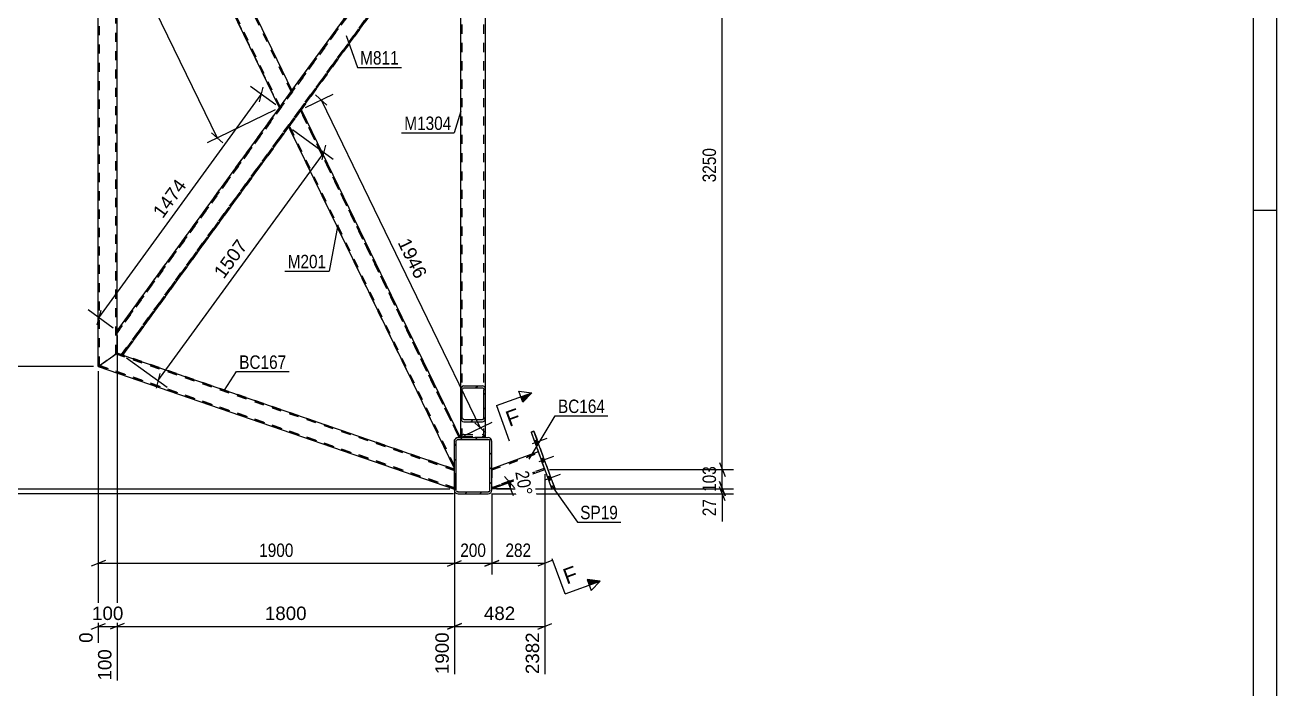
# Model space of a CAD drawing. Header units: millimetres. Extents: x -82 to 1107, y -546 to 295.
# Drawn here: x 839.8 to 1107, y -200.9 to -59.1 of the extents above; entities that cross this region are included whole.
import ezdxf

# ---------------------------------------------------------------- set-up
doc = ezdxf.new("R2010")
doc.units = ezdxf.units.MM
doc.linetypes.add('DXK_LINE_DOT2', pattern=[3.9198, 1.9599, -1.9599])
doc.styles.add('Arial', font='ARIAL.TTF', dxfattribs={"height": 0.2})
doc.styles.add('Arial Narrow', font='ARIALN.TTF', dxfattribs={"height": 0.2})

# ---------------------------------------------------------------- blocks, each defined once
blk = doc.blocks.new('Unknown-761553693-1133')
at = {"color": 5, "linetype": 'Continuous'}
for p, q in [((1107.04, -545.73), (1107.04, 295.27)), ((1102.04, -540.73), (1102.04, 290.27)), ((1107.04, -98.73), (1102.04, -98.73))]:
    blk.add_line(p, q, dxfattribs=at)
blk = doc.blocks.new('Part-761553693-5193 - 4997')
at = {"color": 7, "linetype": 'DXK_LINE_DOT2'}
for p, q in [((859.47, -124.42), (931.47, -25.41)), ((931.47, -25.82), (859.47, -124.83)), ((859.47, -124.83), (931.47, -25.82)), ((931.47, -30.79), (931.47, -25.41)), ((931.77, -31.39), (860.44, -129.48)), ((860.44, -129.48), (931.77, -31.39)), ((931.97, -31.53), (860.68, -129.56)), ((931.53, -31.09), (931.47, -30.79)), ((931.47, -30.79), (931.53, -31.09)), ((931.53, -31.09), (931.47, -30.79)), ((931.47, -30.79), (931.53, -31.09)), ((931.61, -31.21), (931.53, -31.09)), ((931.53, -31.09), (931.61, -31.21)), ((931.61, -31.21), (931.53, -31.09)), ((931.53, -31.09), (931.61, -31.21)), ((931.7, -31.35), (931.61, -31.21)), ((931.7, -31.35), (931.61, -31.21)), ((931.71, -31.36), (931.66, -31.29)), ((931.7, -31.35), (931.77, -31.39)), ((931.7, -31.35), (931.72, -31.36)), ((931.93, -31.51), (931.7, -31.35)), ((931.7, -31.35), (931.71, -31.36)), ((931.75, -31.38), (931.71, -31.36)), ((931.72, -31.36), (931.93, -31.51)), ((931.77, -31.39), (931.75, -31.38)), ((931.77, -31.39), (931.77, -31.39)), ((931.93, -31.51), (931.97, -31.53)), ((931.93, -31.51), (931.96, -31.53)), ((894.14, -76.74), (896.81, -73.07)), ((896.12, -80.82), (898.79, -77.15)), ((859.47, -124.83), (859.47, -124.83)), ((859.47, -129.14), (859.47, -129.14)), ((859.47, -129.14), (860.68, -129.56)), ((860.37, -129.45), (860.44, -129.48)), ((860.44, -129.48), (860.44, -129.48))]:
    blk.add_line(p, q, dxfattribs=at)
at = {"color": 2, "linetype": 'Continuous'}
for p, q in [((896.81, -73.07), (931.47, -25.41)), ((898.79, -77.15), (931.97, -31.53)), ((931.96, -31.53), (931.97, -31.53)), ((931.97, -31.53), (931.97, -31.53)), ((859.47, -124.42), (894.14, -76.74)), ((860.68, -129.56), (896.12, -80.82)), ((859.47, -129.14), (859.47, -124.42)), ((859.47, -129.14), (860.38, -129.46)), ((860.64, -129.55), (860.38, -129.46)), ((860.68, -129.56), (860.64, -129.55)), ((860.68, -129.56), (860.68, -129.56))]:
    blk.add_line(p, q, dxfattribs=at)
blk = doc.blocks.new('Bolt-761553693-5019 - 4997')
at = {"linetype": 'Continuous'}
for points in [[(948.51, -147.85), (948.81, -148.68), (949.41, -148.46), (949.11, -147.64)], [(948.51, -147.85), (948.81, -148.68), (949.41, -148.46), (949.11, -147.64)], [(948.51, -147.85), (948.81, -148.68), (949.41, -148.46), (949.11, -147.64)], [(949.91, -151.71), (950.21, -152.53), (950.81, -152.32), (950.51, -151.49)], [(949.91, -151.71), (950.21, -152.53), (950.81, -152.32), (950.51, -151.49)], [(951.31, -155.56), (951.61, -156.39), (952.22, -156.17), (951.91, -155.34)], [(951.31, -155.56), (951.61, -156.39), (952.22, -156.17), (951.91, -155.34)], [(951.31, -155.56), (951.61, -156.39), (952.22, -156.17), (951.91, -155.34)]]:
    blk.add_hatch(color=1, dxfattribs=at).paths.add_polyline_path(points)
at = {"color": 1, "linetype": 'Continuous'}
for p, q in [((948.17, -148.45), (951.29, -147.31)), ((948.17, -148.45), (951.29, -147.31)), ((948.17, -148.45), (951.29, -147.31)), ((948.51, -147.85), (949.11, -147.64)), ((948.51, -147.85), (949.11, -147.64)), ((948.51, -147.85), (949.11, -147.64)), ((948.81, -148.68), (949.41, -148.46)), ((948.81, -148.68), (949.41, -148.46)), ((948.81, -148.68), (949.41, -148.46)), ((949.57, -152.3), (952.69, -151.16)), ((949.57, -152.3), (952.69, -151.16)), ((949.91, -151.71), (950.51, -151.49)), ((949.91, -151.71), (950.51, -151.49)), ((950.21, -152.53), (950.81, -152.32)), ((950.21, -152.53), (950.81, -152.32)), ((950.98, -156.15), (954.1, -155.02)), ((950.98, -156.15), (954.1, -155.02)), ((950.98, -156.15), (954.1, -155.02)), ((951.31, -155.56), (951.91, -155.34)), ((951.31, -155.56), (951.91, -155.34)), ((951.31, -155.56), (951.91, -155.34)), ((951.61, -156.39), (952.22, -156.17)), ((951.61, -156.39), (952.22, -156.17)), ((951.61, -156.39), (952.22, -156.17))]:
    blk.add_line(p, q, dxfattribs=at)
blk = doc.blocks.new('Part-761553693-5027 - 4997')
at = {"linetype": 'Continuous'}
h = blk.add_hatch(dxfattribs=at)
h.set_pattern_fill('', scale=0.7, style=0, pattern_type=0)
h.set_pattern_definition([(45, (931.4694, -158.387), (-1.57154, 1.57154), [])])
h.paths.add_polyline_path([(931.47, -147.99), (931.47, -158.39), (931.53, -158.69), (931.7, -158.95), (931.96, -159.13), (932.27, -159.19), (938.67, -159.19), (938.98, -159.13), (939.24, -158.95), (939.41, -158.69), (939.47, -158.39), (939.47, -147.99), (939.41, -147.68), (939.24, -147.42), (938.98, -147.25), (938.67, -147.19), (932.27, -147.19), (931.96, -147.25), (931.7, -147.42), (931.53, -147.68)])
h.paths.add_polyline_path([(931.99, -147.7), (932.12, -147.62), (932.27, -147.59), (938.67, -147.59), (938.82, -147.62), (938.95, -147.7), (939.04, -147.83), (939.07, -147.99), (939.07, -158.39), (939.04, -158.54), (938.95, -158.67), (938.82, -158.76), (938.67, -158.79), (932.27, -158.79), (932.12, -158.76), (931.99, -158.67), (931.9, -158.54), (931.87, -158.39), (931.87, -147.99), (931.9, -147.83)])
at = {"color": 2, "linetype": 'Continuous'}
for p, q in [((931.53, -147.68), (931.47, -147.99)), ((931.47, -158.39), (931.47, -147.99)), ((931.87, -147.99), (931.9, -147.83)), ((931.87, -158.39), (931.87, -147.99)), ((932.27, -147.19), (931.96, -147.25)), ((932.12, -147.62), (932.27, -147.59)), ((932.27, -147.19), (938.67, -147.19)), ((932.27, -147.59), (938.67, -147.59)), ((938.98, -147.25), (938.67, -147.19)), ((938.67, -147.59), (938.82, -147.62)), ((939.04, -147.83), (939.07, -147.99)), ((939.07, -158.39), (939.07, -147.99)), ((939.47, -147.99), (939.41, -147.68)), ((939.47, -158.39), (939.47, -147.99)), ((931.47, -158.39), (931.53, -158.69)), ((931.9, -158.54), (931.87, -158.39)), ((931.96, -159.13), (932.27, -159.19)), ((932.27, -158.79), (932.12, -158.76)), ((932.27, -158.79), (938.67, -158.79)), ((932.27, -159.19), (938.67, -159.19)), ((938.82, -158.76), (938.67, -158.79)), ((938.67, -159.19), (938.98, -159.13)), ((939.07, -158.39), (939.04, -158.54)), ((939.41, -158.69), (939.47, -158.39))]:
    blk.add_line(p, q, dxfattribs=at)
at = {"color": 7, "linetype": 'DXK_LINE_DOT2'}
for p, q in [((931.47, -147.99), (931.47, -147.99)), ((931.87, -147.99), (931.87, -147.99)), ((932.27, -147.19), (932.27, -147.19)), ((932.27, -147.59), (932.27, -147.59)), ((938.67, -147.19), (938.67, -147.19)), ((938.67, -147.59), (938.67, -147.59)), ((939.07, -147.99), (939.07, -147.99)), ((939.47, -147.99), (939.47, -147.99)), ((931.47, -158.39), (931.47, -158.39)), ((931.87, -158.39), (931.87, -158.39)), ((932.27, -158.79), (932.27, -158.79)), ((932.27, -159.19), (932.27, -159.19)), ((938.67, -158.79), (938.67, -158.79)), ((938.67, -159.19), (938.67, -159.19)), ((939.07, -158.39), (939.07, -158.39)), ((939.47, -158.39), (939.47, -158.39))]:
    blk.add_line(p, q, dxfattribs=at)
at = {"color": 2, "linetype": 'Continuous'}
for centre, radius, start, end in [((932.27, -147.99), 0.8, 112.5, 157.5), ((932.27, -147.99), 0.4, 112.5, 157.5), ((938.67, -147.99), 0.4, 22.5, 67.5), ((938.67, -147.99), 0.8, 22.5, 67.5), ((932.27, -158.39), 0.8, 202.5, 247.5), ((932.27, -158.39), 0.4, 202.5, 247.5), ((938.67, -158.39), 0.4, 292.5, 337.5), ((938.67, -158.39), 0.8, 292.5, 337.5)]:
    blk.add_arc(centre, radius, start, end, dxfattribs=at)
blk = doc.blocks.new('Part-761553693-5033 - 4997')
at = {"color": 2, "linetype": 'Continuous'}
for p, q in [((855.47, -132), (859.47, -129.14)), ((860.68, -129.56), (931.47, -153.95)), ((855.47, -132), (931.47, -158.18)), ((855.47, -132), (855.47, -132))]:
    blk.add_line(p, q, dxfattribs=at)
at = {"color": 7, "linetype": 'DXK_LINE_DOT2'}
for p, q in [((855.47, -132), (859.23, -129.32)), ((859.43, -129.17), (858.99, -129.49)), ((858.99, -129.49), (859.08, -129.42)), ((859.23, -129.32), (931.47, -154.2)), ((931.47, -154.2), (859.23, -129.32)), ((859.23, -129.32), (859.23, -129.32)), ((859.47, -129.14), (859.43, -129.17)), ((859.47, -129.14), (860.68, -129.56)), ((931.47, -153.95), (859.47, -129.14)), ((859.47, -129.14), (859.47, -129.14)), ((931.47, -158.18), (855.47, -132)), ((855.71, -131.83), (855.73, -131.81)), ((855.71, -131.83), (931.47, -157.93)), ((931.47, -157.93), (855.71, -131.83)), ((855.71, -131.83), (855.71, -131.83)), ((855.73, -131.81), (855.78, -131.78)), ((931.47, -158.18), (931.47, -153.95))]:
    blk.add_line(p, q, dxfattribs=at)
blk = doc.blocks.new('Part-761553693-5143 - 4997')
at = {"color": 2, "linetype": 'Continuous'}
for p, q in [((948.44, -145.79), (947.84, -146.01)), ((947.84, -146.01), (952.28, -158.23)), ((947.84, -146.01), (947.84, -146.01)), ((952.89, -158.01), (948.44, -145.79)), ((948.44, -145.79), (948.44, -145.79)), ((952.28, -158.23), (952.89, -158.01)), ((952.28, -158.23), (952.28, -158.23)), ((952.89, -158.01), (952.89, -158.01))]:
    blk.add_line(p, q, dxfattribs=at)
at = {"color": 7, "linetype": 'DXK_LINE_DOT2'}
for p, q in [((947.84, -146.01), (948.44, -145.79)), ((947.84, -146.01), (952.28, -158.23)), ((948.44, -145.79), (952.89, -158.01)), ((952.89, -158.01), (952.28, -158.23))]:
    blk.add_line(p, q, dxfattribs=at)
blk = doc.blocks.new('Part-761553693-5218 - 4997')
at = {"color": 2, "linetype": 'Continuous'}
for p, q in [((896.12, -80.82), (898.79, -77.15)), ((898.79, -77.15), (898.79, -77.15)), ((898.79, -77.15), (932.73, -147.19)), ((896.12, -80.82), (896.12, -80.82)), ((931.47, -153.77), (896.12, -80.82))]:
    blk.add_line(p, q, dxfattribs=at)
at = {"color": 7, "linetype": 'DXK_LINE_DOT2'}
for p, q in [((898.79, -77.15), (896.12, -80.82)), ((932.46, -147.19), (898.63, -77.37)), ((898.63, -77.37), (932.46, -147.19)), ((898.63, -77.37), (898.63, -77.37)), ((932.73, -147.19), (898.79, -77.15)), ((931.47, -153.77), (896.12, -80.82)), ((896.28, -80.6), (896.32, -80.55)), ((896.28, -80.6), (896.29, -80.58)), ((931.47, -153.21), (896.28, -80.6)), ((931.47, -153.21), (896.28, -80.6)), ((896.28, -80.6), (896.28, -80.6)), ((931.47, -147.99), (931.53, -147.68)), ((931.53, -147.68), (931.47, -147.99)), ((931.53, -147.68), (931.47, -147.99)), ((931.47, -147.99), (931.53, -147.68)), ((931.47, -153.77), (931.47, -147.99)), ((931.96, -147.25), (932.2, -147.2)), ((932.2, -147.2), (931.96, -147.25)), ((932.2, -147.2), (931.96, -147.25)), ((931.96, -147.25), (932.2, -147.2)), ((932.2, -147.2), (932.27, -147.19)), ((932.2, -147.2), (932.27, -147.19)), ((932.27, -147.19), (932.73, -147.19)), ((932.69, -147.19), (932.27, -147.19)), ((932.46, -147.19), (932.44, -147.19)), ((932.46, -147.19), (932.46, -147.19)), ((932.73, -147.19), (932.69, -147.19)), ((932.73, -147.19), (932.73, -147.19))]:
    blk.add_line(p, q, dxfattribs=at)
blk.add_arc((932.27, -147.99), 0.8, 112.5, 157.5, dxfattribs=at)
blk.add_arc((932.27, -147.99), 0.8, 112.5, 157.5, dxfattribs=at)
blk.add_arc((932.27, -147.99), 0.8, 112.5, 157.5, dxfattribs=at)
blk.add_arc((932.27, -147.99), 0.8, 112.5, 157.5, dxfattribs=at)
blk = doc.blocks.new('Part-761553693-5213 - 4997')
at = {"color": 7, "linetype": 'DXK_LINE_DOT2'}
for p, q in [((932.83, -31.59), (937.92, -31.59)), ((932.83, -31.59), (932.88, -31.59)), ((932.83, -41.74), (932.83, -31.59)), ((932.88, -31.59), (933.02, -31.59)), ((938.11, -31.59), (933.02, -31.59)), ((933.15, -147.19), (933.15, -31.59)), ((933.15, -31.59), (937.77, -31.59)), ((933.15, -31.59), (933.17, -31.59)), ((937.79, -31.59), (933.17, -31.59)), ((937.77, -31.59), (937.79, -31.59)), ((937.79, -147.19), (937.79, -31.59)), ((938.06, -31.59), (937.92, -31.59)), ((938.11, -31.59), (938.06, -31.59)), ((938.11, -41.74), (938.11, -31.59)), ((932.83, -147.19), (932.83, -137.06)), ((938.11, -147.19), (938.11, -137.06)), ((937.92, -147.19), (932.83, -147.19)), ((932.83, -147.19), (932.83, -147.19)), ((932.83, -147.19), (932.88, -147.19)), ((932.88, -147.19), (933.02, -147.19)), ((938.11, -147.19), (933.02, -147.19)), ((937.77, -147.19), (933.15, -147.19)), ((933.15, -147.19), (933.15, -147.19)), ((933.15, -147.19), (933.17, -147.19)), ((933.17, -147.19), (937.79, -147.19)), ((937.77, -147.19), (937.79, -147.19)), ((937.79, -147.19), (937.79, -147.19)), ((938.06, -147.19), (937.92, -147.19)), ((938.11, -147.19), (938.06, -147.19)), ((938.11, -147.19), (938.11, -147.19))]:
    blk.add_line(p, q, dxfattribs=at)
at = {"color": 2, "linetype": 'Continuous'}
for p, q in [((932.83, -137.06), (932.83, -41.74)), ((938.11, -137.06), (938.11, -41.74))]:
    blk.add_line(p, q, dxfattribs=at)
blk = doc.blocks.new('Part-761553693-5153 - 4997')
at = {"color": 2, "linetype": 'Continuous'}
for p, q in [((949.38, -150.24), (939.47, -153.85)), ((939.47, -158.1), (950.75, -154))]:
    blk.add_line(p, q, dxfattribs=at)
at = {"color": 7, "linetype": 'DXK_LINE_DOT2'}
for p, q in [((939.47, -153.85), (949.38, -150.24)), ((939.47, -154.1), (949.46, -150.47)), ((939.47, -154.1), (949.46, -150.47)), ((949.38, -150.24), (950.75, -154)), ((950.75, -154), (949.38, -150.24)), ((949.38, -150.24), (949.38, -150.24)), ((949.46, -150.47), (949.46, -150.47)), ((939.47, -157.85), (950.66, -153.77)), ((950.66, -153.77), (939.47, -157.85)), ((939.47, -153.85), (939.47, -158.1)), ((939.47, -158.1), (950.75, -154)), ((950.66, -153.77), (950.66, -153.77)), ((950.75, -154), (950.75, -154))]:
    blk.add_line(p, q, dxfattribs=at)
blk = doc.blocks.new('Part-761553693-5185 - 4997')
at = {"linetype": 'Continuous'}
h = blk.add_hatch(dxfattribs=at)
h.set_pattern_fill('', scale=0.7, style=0, pattern_type=0)
h.set_pattern_definition([(45, (932.8294, -142.8902), (-1.57154, 1.57154), [])])
h.paths.add_polyline_path([(932.83, -137.06), (932.83, -142.89), (932.88, -143.25), (933.02, -143.55), (933.22, -143.75), (933.47, -143.82), (937.47, -143.82), (937.71, -143.75), (937.92, -143.55), (938.06, -143.25), (938.11, -142.89), (938.11, -137.06), (938.06, -136.7), (937.92, -136.4), (937.71, -136.2), (937.47, -136.13), (933.47, -136.13), (933.22, -136.2), (933.02, -136.4), (932.88, -136.7)])
h.paths.add_polyline_path([(933.24, -136.73), (933.35, -136.63), (933.47, -136.6), (937.47, -136.6), (937.59, -136.63), (937.7, -136.73), (937.77, -136.88), (937.79, -137.06), (937.79, -142.89), (937.77, -143.07), (937.7, -143.22), (937.59, -143.32), (937.47, -143.36), (933.47, -143.36), (933.35, -143.32), (933.24, -143.22), (933.17, -143.07), (933.15, -142.89), (933.15, -137.06), (933.17, -136.88)])
at = {"color": 2, "linetype": 'Continuous'}
for p, q in [((933.47, -136.13), (933.22, -136.2)), ((933.47, -136.13), (937.47, -136.13)), ((937.71, -136.2), (937.47, -136.13)), ((932.88, -136.7), (932.83, -137.06)), ((932.83, -142.89), (932.83, -137.06)), ((933.15, -137.06), (933.17, -136.88)), ((933.15, -142.89), (933.15, -137.06)), ((933.35, -136.63), (933.47, -136.6)), ((933.47, -136.6), (937.47, -136.6)), ((937.47, -136.6), (937.59, -136.63)), ((937.77, -136.88), (937.79, -137.06)), ((937.79, -142.89), (937.79, -137.06)), ((938.11, -137.06), (938.06, -136.7)), ((938.11, -142.89), (938.11, -137.06)), ((932.83, -147.19), (932.83, -142.89)), ((932.83, -142.89), (932.88, -143.25)), ((933.17, -143.07), (933.15, -142.89)), ((933.22, -143.75), (933.47, -143.82)), ((933.47, -143.36), (933.35, -143.32)), ((933.47, -143.36), (937.47, -143.36)), ((933.47, -143.82), (937.47, -143.82)), ((937.59, -143.32), (937.47, -143.36)), ((937.47, -143.82), (937.71, -143.75)), ((937.79, -142.89), (937.77, -143.07)), ((938.06, -143.25), (938.11, -142.89)), ((938.11, -147.19), (938.11, -142.89))]:
    blk.add_line(p, q, dxfattribs=at)
at = {"color": 7, "linetype": 'DXK_LINE_DOT2'}
for p, q in [((932.83, -142.89), (932.83, -137.06)), ((933.15, -147.19), (933.15, -137.06)), ((937.79, -147.19), (937.79, -137.06)), ((938.11, -142.89), (938.11, -137.06)), ((933.22, -146.61), (933.47, -146.54)), ((933.47, -146.54), (937.47, -146.54)), ((937.47, -146.54), (937.71, -146.61)), ((932.83, -147.19), (932.83, -147.19)), ((932.83, -147.19), (932.87, -147.19)), ((932.83, -147.19), (932.83, -147.19)), ((932.83, -147.19), (933.02, -147.19)), ((932.87, -147.19), (932.88, -147.12)), ((932.87, -147.19), (933.22, -147.19)), ((933.02, -147.19), (937.92, -147.19)), ((933.15, -147.19), (933.17, -147.19)), ((933.15, -147.19), (933.17, -147.19)), ((933.17, -147.19), (933.24, -147.19)), ((933.24, -147.15), (933.22, -147.19)), ((933.35, -147.04), (933.24, -147.15)), ((937.79, -147.19), (933.24, -147.19)), ((933.47, -147.01), (933.35, -147.04)), ((933.47, -147.01), (937.47, -147.01)), ((937.59, -147.04), (937.47, -147.01)), ((937.7, -147.15), (937.59, -147.04)), ((937.71, -147.19), (937.7, -147.15)), ((938.07, -147.19), (937.71, -147.19)), ((937.77, -147.19), (937.79, -147.19)), ((938.06, -147.19), (937.92, -147.19)), ((938.06, -147.12), (938.07, -147.19)), ((938.11, -147.19), (938.06, -147.19)), ((938.07, -147.19), (938.11, -147.19)), ((938.11, -147.19), (938.11, -147.19)), ((938.11, -147.19), (938.11, -147.19))]:
    blk.add_line(p, q, dxfattribs=at)
at = {"color": 2, "linetype": 'Continuous'}
for centre, radius, start, end in [((933.7, -136.9), 0.849, 124.4076, 166.6705), ((937.23, -136.9), 0.849, 13.3295, 55.5924), ((933.59, -136.98), 0.424, 124.4076, 166.6705), ((937.35, -136.98), 0.424, 13.3295, 55.5924), ((933.7, -143.05), 0.849, 193.3295, 235.5924), ((933.59, -142.97), 0.424, 193.3295, 235.5924), ((937.35, -142.97), 0.424, 304.4076, 346.6705), ((937.23, -143.05), 0.849, 304.4076, 346.6705)]:
    blk.add_arc(centre, radius, start, end, dxfattribs=at)
at = {"color": 7, "linetype": 'DXK_LINE_DOT2'}
for centre, start, end in [((933.7, -147.31), 124.407, 166.6702), ((937.23, -147.31), 13.3298, 55.593)]:
    blk.add_arc(centre, 0.849, start, end, dxfattribs=at)
blk = doc.blocks.new('Part-761553693-5198 - 4997')
at = {"color": 2, "linetype": 'Continuous'}
for p, q in [((855.47, -132), (855.47, 6.32)), ((855.47, 6.32), (859.47, 0.71)), ((859.47, -124.42), (859.47, -5.2)), ((855.47, -132), (859.47, -129.14)), ((855.47, -132), (855.47, -132))]:
    blk.add_line(p, q, dxfattribs=at)
at = {"color": 7, "linetype": 'DXK_LINE_DOT2'}
for p, q in [((855.47, 6.32), (859.47, 0.71)), ((855.71, 5.98), (855.77, 5.9)), ((855.71, -131.83), (855.71, 5.98)), ((859.23, 1.05), (859.21, 1.07)), ((859.23, -129.32), (859.23, 1.05)), ((859.47, 0.71), (859.47, -5.2)), ((859.47, -129.14), (859.47, -124.42)), ((855.71, -131.83), (859.47, -129.14)), ((859.23, -129.32), (859.23, -129.32)), ((859.47, -129.14), (859.47, -129.14)), ((855.47, -132), (855.51, -131.97)), ((855.47, -132), (855.47, -132)), ((855.51, -131.97), (855.95, -131.65)), ((855.71, -131.83), (855.71, -131.83))]:
    blk.add_line(p, q, dxfattribs=at)
blk = doc.blocks.new('Part-761553693-5219 - 4997')
at = {"color": 7, "linetype": 'DXK_LINE_DOT2'}
for p, q in [((932.83, -147.19), (932.83, -128.58)), ((933.15, -147.19), (933.15, -128.58)), ((937.79, -147.19), (937.79, -128.58)), ((938.11, -147.19), (938.11, -128.58)), ((933.35, -146.56), (933.22, -146.6)), ((933.47, -146.53), (933.35, -146.56)), ((933.47, -146.53), (937.47, -146.53)), ((937.7, -146.59), (937.47, -146.53)), ((937.71, -146.6), (937.7, -146.59)), ((932.83, -147.19), (933.22, -147.19)), ((932.83, -147.19), (932.88, -147.19)), ((932.88, -147.1), (932.87, -147.19)), ((932.88, -147.19), (933.02, -147.19)), ((933.02, -147.19), (937.92, -147.19)), ((933.15, -147.19), (933.35, -147.19)), ((933.22, -147.19), (933.24, -147.13)), ((933.24, -147.13), (933.35, -147.03)), ((933.35, -147.03), (933.47, -146.99)), ((933.47, -146.99), (937.47, -146.99)), ((933.47, -147.19), (937.47, -147.19)), ((937.47, -146.99), (937.59, -147.03)), ((937.59, -147.03), (937.7, -147.13)), ((937.77, -147.19), (937.59, -147.19)), ((937.7, -147.13), (937.72, -147.19)), ((938.07, -147.19), (937.72, -147.19)), ((937.79, -147.19), (937.77, -147.19)), ((938.11, -147.19), (937.92, -147.19)), ((938.07, -147.19), (938.06, -147.1)), ((938.11, -147.19), (938.07, -147.19)), ((938.11, -147.19), (938.11, -147.19))]:
    blk.add_line(p, q, dxfattribs=at)
for centre, start, end in [((933.71, -147.3), 124.4664, 166.7051), ((937.23, -147.3), 13.2949, 55.5336)]:
    blk.add_arc(centre, 0.85, start, end, dxfattribs=at)
blk = doc.blocks.new('Part-761553693-9372 - 4997')
at = {"color": 2, "linetype": 'Continuous'}
for p, q in [((859.47, 0.71), (859.47, -5.2)), ((859.47, 0.71), (861.37, 0.06)), ((861.37, 0.06), (861.37, 0.06)), ((861.37, 0.06), (896.81, -73.07)), ((894.14, -76.74), (859.47, -5.2)), ((894.14, -76.74), (896.81, -73.07)), ((896.81, -73.07), (896.81, -73.07)), ((894.14, -76.74), (894.14, -76.74))]:
    blk.add_line(p, q, dxfattribs=at)
at = {"color": 7, "linetype": 'DXK_LINE_DOT2'}
for p, q in [((861.37, 0.06), (859.47, 0.71)), ((861.05, 0.17), (861.05, 0.17)), ((896.65, -73.29), (861.05, 0.17)), ((896.65, -73.29), (861.05, 0.17)), ((896.81, -73.07), (861.37, 0.06)), ((894.3, -76.52), (859.47, -4.65)), ((894.3, -76.52), (859.47, -4.65)), ((859.47, -5.2), (894.14, -76.74)), ((894.14, -76.74), (896.81, -73.07)), ((896.65, -73.29), (896.65, -73.29)), ((894.3, -76.52), (894.3, -76.52))]:
    blk.add_line(p, q, dxfattribs=at)
blk = doc.blocks.new('StraightDimension-761553693-5468 - 4997')
at = {"color": 7, "linetype": 'Continuous'}
for p, q in [((951.75, -154), (991.06, -154)), ((988.06, -152.5), (989.26, -155.5)), ((988.66, -158.1), (988.66, -154)), ((989.26, -159.6), (988.06, -156.6)), ((940.47, -158.1), (991.06, -158.1))]:
    blk.add_line(p, q, dxfattribs=at)
at = {"color": 0}
blk.add_wipeout([(987.91, -152.71), (983.71, -152.71), (983.71, -159.39), (987.91, -159.39)], dxfattribs=at)
at = {"color": 3, "style": 'Arial Narrow'}
blk.add_text('103', height=2.863, rotation=90.0002, dxfattribs=at).set_placement((987.31, -158.79))
blk = doc.blocks.new('StraightDimension-761553693-5293 - 4997')
at = {"color": 7, "linetype": 'Continuous'}
for p, q in [((858.47, 0.71), (827.36, 0.71)), ((830.81, -0.79), (829.61, 2.21)), ((830.21, -132), (830.21, 0.71)), ((829.61, -130.5), (830.81, -133.5)), ((854.47, -132), (827.36, -132))]:
    blk.add_line(p, q, dxfattribs=at)
at = {"color": 0}
blk.add_wipeout([(829.46, -61.39), (825.26, -61.39), (825.26, -69.9), (829.46, -69.9)], dxfattribs=at)
at = {"color": 3, "style": 'Arial Narrow'}
blk.add_text('3318', height=2.863, rotation=90.0002, dxfattribs=at).set_placement((828.86, -69.3))
blk = doc.blocks.new('StraightDimension-761553693-5467 - 4997')
at = {"color": 7, "linetype": 'Continuous'}
for p, q in [((940.47, -24.02), (991.06, -24.02)), ((989.26, -25.52), (988.06, -22.52)), ((988.66, -154), (988.66, -24.02)), ((951.75, -154), (991.06, -154)), ((988.06, -152.5), (989.26, -155.5))]:
    blk.add_line(p, q, dxfattribs=at)
at = {"color": 0}
blk.add_wipeout([(987.91, -84.75), (983.71, -84.75), (983.71, -93.27), (987.91, -93.27)], dxfattribs=at)
at = {"color": 3, "style": 'Arial Narrow'}
blk.add_text('3250', height=2.863, rotation=90.0002, dxfattribs=at).set_placement((987.31, -92.67))
blk = doc.blocks.new('StraightDimension-761553693-5547 - 4997')
at = {"color": 7, "linetype": 'Continuous'}
for p, q in [((931.47, -159.18), (931.47, -176.43)), ((939.47, -159.1), (939.47, -176.43)), ((929.97, -174.63), (932.97, -173.43)), ((940.97, -173.43), (937.97, -174.63)), ((931.47, -174.03), (939.47, -174.03))]:
    blk.add_line(p, q, dxfattribs=at)
at = {"color": 0}
blk.add_wipeout([(938.81, -173.28), (938.81, -169.08), (932.13, -169.08), (932.13, -173.28)], dxfattribs=at)
at = {"color": 3, "style": 'Arial Narrow'}
blk.add_text('200', height=2.863, dxfattribs=at).set_placement((932.73, -172.68))
blk = doc.blocks.new('StraightDimension-761553693-5557 - 4997')
at = {"color": 7, "linetype": 'Continuous'}
for p, q in [((950.75, -155), (950.75, -176.43)), ((939.47, -159.1), (939.47, -176.43)), ((937.97, -174.63), (940.97, -173.43)), ((952.25, -173.43), (949.25, -174.63)), ((939.47, -174.03), (950.75, -174.03))]:
    blk.add_line(p, q, dxfattribs=at)
at = {"color": 0}
blk.add_wipeout([(948.45, -173.28), (948.45, -169.08), (941.77, -169.08), (941.77, -173.28)], dxfattribs=at)
at = {"color": 3, "style": 'Arial Narrow'}
blk.add_text('282', height=2.863, dxfattribs=at).set_placement((942.37, -172.68))
blk = doc.blocks.new('StraightDimension-761553693-5294 - 4997')
at = {"color": 7, "linetype": 'Continuous'}
for p, q in [((830.81, -133.5), (829.61, -130.5)), ((854.47, -132), (827.36, -132)), ((830.21, -158.18), (830.21, -132)), ((829.61, -156.68), (830.81, -159.68)), ((930.47, -158.18), (827.36, -158.18))]:
    blk.add_line(p, q, dxfattribs=at)
at = {"color": 0}
blk.add_wipeout([(829.46, -141.75), (825.26, -141.75), (825.26, -148.43), (829.46, -148.43)], dxfattribs=at)
at = {"color": 3, "style": 'Arial Narrow'}
blk.add_text('655', height=2.863, rotation=90.0002, dxfattribs=at).set_placement((828.86, -147.83))
blk = doc.blocks.new('StraightDimension-761553693-5295 - 4997')
at = {"color": 7, "linetype": 'Continuous'}
for p, q in [((829.61, -156.68), (830.81, -159.68)), ((930.47, -158.18), (827.36, -158.18)), ((931.27, -159.19), (827.36, -159.19)), ((830.81, -160.69), (829.61, -157.69)), ((830.21, -159.19), (830.21, -158.18))]:
    blk.add_line(p, q, dxfattribs=at)
at = {"color": 0}
blk.add_wipeout([(829.46, -159.72), (825.26, -159.72), (825.26, -164.57), (829.46, -164.57)], dxfattribs=at)
at = {"color": 7, "linetype": 'Continuous'}
blk.add_line((830.21, -159.19), (830.21, -165.1), dxfattribs=at)
blk.add_line((830.21, -159.19), (830.21, -165.1), dxfattribs=at)
at = {"color": 3, "style": 'Arial Narrow'}
blk.add_text('25', height=2.863, rotation=90.0002, dxfattribs=at).set_placement((828.86, -163.97))
blk = doc.blocks.new('StraightDimension-761553693-5469 - 4997')
at = {"color": 7, "linetype": 'Continuous'}
for p, q in [((988.06, -156.6), (989.26, -159.6)), ((939.67, -159.19), (991.06, -159.19)), ((940.47, -158.1), (991.06, -158.1)), ((989.26, -160.69), (988.06, -157.69)), ((988.66, -159.19), (988.66, -158.1))]:
    blk.add_line(p, q, dxfattribs=at)
at = {"color": 0}
blk.add_wipeout([(987.91, -159.72), (983.71, -159.72), (983.71, -164.57), (987.91, -164.57)], dxfattribs=at)
at = {"color": 7, "linetype": 'Continuous'}
blk.add_line((988.66, -159.19), (988.66, -165.1), dxfattribs=at)
blk.add_line((988.66, -159.19), (988.66, -165.1), dxfattribs=at)
at = {"color": 3, "style": 'Arial Narrow'}
blk.add_text('27', height=2.863, rotation=90.0002, dxfattribs=at).set_placement((987.31, -163.97))
blk = doc.blocks.new('StraightDimension-761553693-5567 - 4997')
at = {"color": 7, "linetype": 'Continuous'}
for p, q in [((855.47, -133), (855.47, -176.43)), ((931.47, -159.18), (931.47, -176.43)), ((856.97, -173.43), (853.97, -174.63)), ((929.97, -174.63), (932.97, -173.43)), ((855.47, -174.03), (931.47, -174.03))]:
    blk.add_line(p, q, dxfattribs=at)
at = {"color": 0}
blk.add_wipeout([(897.73, -173.28), (897.73, -169.08), (889.21, -169.08), (889.21, -173.28)], dxfattribs=at)
at = {"color": 3, "style": 'Arial Narrow'}
blk.add_text('1900', height=2.863, dxfattribs=at).set_placement((889.81, -172.68))
blk = doc.blocks.new('AngleDimension-761553693-5710 - 4997')
at = {"color": 7, "linetype": 'Continuous'}
for p, q in [((943.25, -156.73), (939.47, -158.1)), ((940.41, -157.76), (943.25, -156.73)), ((942.17, -155.53), (944.32, -157.93)), ((944.09, -159.6), (942.89, -156.6)), ((943.49, -158.1), (939.47, -158.1))]:
    blk.add_line(p, q, dxfattribs=at)
blk.add_arc((939.47, -158.1), 4.02, 0, 20, dxfattribs=at)
at = {"color": 0}
blk.add_wipeout([(944.87, -160.43), (949.01, -159.7), (947.89, -153.34), (943.75, -154.07)], dxfattribs=at)
at = {"color": 3, "style": 'Arial Narrow'}
blk.add_text('20°', height=2.863, rotation=-80.0021, dxfattribs=at).set_placement((944.45, -154.56))
blk = doc.blocks.new('StraightDimension-761553693-30113 - 4997')
at = {"color": 7, "linetype": 'Continuous'}
for p, q in [((855.58, -121.59), (890.25, -73.91)), ((893.33, -76.15), (887.95, -72.24)), ((889.86, -75.48), (890.65, -72.35)), ((858.66, -123.83), (853.28, -119.92)), ((855.98, -120.03), (855.18, -123.16))]:
    blk.add_line(p, q, dxfattribs=at)
at = {"color": 0}
blk.add_wipeout([(875.28, -93.23), (871.88, -90.76), (865.94, -98.92), (869.34, -101.39)], dxfattribs=at)
at = {"color": 3, "style": 'Arial'}
blk.add_text('1474', height=2.865, rotation=53.9784, dxfattribs=at).set_placement((869.21, -100.56))
blk = doc.blocks.new('StraightDimension-761553693-30133 - 4997')
at = {"color": 7, "linetype": 'Continuous'}
for p, q in [((896.93, -81.41), (905.6, -87.71)), ((903.26, -87.87), (904.05, -84.74)), ((868.21, -135.04), (903.66, -86.3)), ((861.49, -130.15), (870.16, -136.45)), ((868.61, -133.48), (867.82, -136.61))]:
    blk.add_line(p, q, dxfattribs=at)
at = {"color": 0}
blk.add_wipeout([(888.3, -106.15), (884.9, -103.68), (878.96, -111.84), (882.36, -114.31)], dxfattribs=at)
at = {"color": 3, "style": 'Arial'}
blk.add_text('1507', height=2.865, rotation=53.9784, dxfattribs=at).set_placement((882.23, -113.47))
blk = doc.blocks.new('StraightDimension-761553693-30690 - 4997')
at = {"color": 7, "linetype": 'Continuous'}
for p, q in [((931.47, -154.77), (931.47, -197.7)), ((950.75, -155), (950.75, -197.7)), ((932.97, -186.9), (929.97, -188.1)), ((949.25, -188.1), (952.25, -186.9)), ((931.47, -187.5), (950.75, -187.5))]:
    blk.add_line(p, q, dxfattribs=at)
at = {"color": 0}
blk.add_wipeout([(945.04, -186.75), (945.04, -182.55), (937.17, -182.55), (937.17, -186.75)], dxfattribs=at)
at = {"color": 0, "linetype": 'Continuous'}
blk.add_wipeout([(950.15, -188.2), (945.95, -188.2), (945.95, -198.3), (950.15, -198.3)], dxfattribs=at)
at = {"color": 3, "style": 'Arial'}
blk.add_text('482', height=2.865, dxfattribs=at).set_placement((937.77, -186.15))
at = {"color": 3, "linetype": 'Continuous', "style": 'Arial'}
blk.add_text('2382', height=2.865, rotation=90.0002, dxfattribs=at).set_placement((949.55, -197.7))
blk = doc.blocks.new('StraightDimension-761553693-30691 - 4997')
at = {"color": 7, "linetype": 'Continuous'}
for p, q in [((859.47, -125.42), (859.47, -199.07)), ((931.47, -154.77), (931.47, -197.7)), ((860.97, -186.9), (857.97, -188.1)), ((929.97, -188.1), (932.97, -186.9)), ((859.47, -187.5), (931.47, -187.5))]:
    blk.add_line(p, q, dxfattribs=at)
at = {"color": 0}
blk.add_wipeout([(900.52, -186.75), (900.52, -182.55), (890.42, -182.55), (890.42, -186.75)], dxfattribs=at)
at = {"color": 0, "linetype": 'Continuous'}
blk.add_wipeout([(930.87, -188.2), (926.67, -188.2), (926.67, -198.3), (930.87, -198.3)], dxfattribs=at)
at = {"color": 3, "style": 'Arial'}
blk.add_text('1800', height=2.865, dxfattribs=at).set_placement((891.02, -186.15))
at = {"color": 3, "linetype": 'Continuous', "style": 'Arial'}
blk.add_text('1900', height=2.865, rotation=90.0002, dxfattribs=at).set_placement((930.27, -197.7))
blk = doc.blocks.new('StraightDimension-761553693-30692 - 4997')
at = {"color": 7, "linetype": 'Continuous'}
for p, q in [((859.47, -125.42), (859.47, -199.07)), ((855.47, -133), (855.47, -191.03)), ((853.97, -188.1), (856.97, -186.9)), ((860.97, -186.9), (857.97, -188.1)), ((855.47, -187.5), (859.47, -187.5))]:
    blk.add_line(p, q, dxfattribs=at)
at = {"color": 0}
blk.add_wipeout([(861.4, -186.75), (861.4, -182.55), (853.53, -182.55), (853.53, -186.75)], dxfattribs=at)
at = {"color": 0, "linetype": 'Continuous'}
blk.add_wipeout([(858.87, -191.8), (854.67, -191.8), (854.67, -199.67), (858.87, -199.67)], dxfattribs=at)
at = {"color": 3, "style": 'Arial'}
blk.add_text('100', height=2.865, dxfattribs=at).set_placement((854.13, -186.15))
at = {"color": 0, "linetype": 'Continuous'}
blk.add_wipeout([(854.87, -188.2), (850.67, -188.2), (850.67, -191.63), (854.87, -191.63)], dxfattribs=at)
at = {"color": 3, "linetype": 'Continuous', "style": 'Arial'}
for s, height, p in [('0', 2.87, (854.27, -191.03)), ('100', 2.865, (858.27, -199.07))]:
    blk.add_text(s, height=height, rotation=90.0002, dxfattribs=at).set_placement(p)
blk = doc.blocks.new('StraightDimension-761553693-31928 - 4997')
at = {"color": 7, "linetype": 'Continuous'}
for p, q in [((858.57, -5.63), (844, -12.7)), ((847.35, -12.74), (844.96, -10.56)), ((846.16, -11.65), (880.83, -83.19)), ((893.24, -77.18), (878.67, -84.24)), ((879.63, -82.1), (882.02, -84.28))]:
    blk.add_line(p, q, dxfattribs=at)
at = {"color": 0}
blk.add_wipeout([(866.37, -51.64), (870.15, -49.8), (865.75, -40.72), (861.97, -42.55)], dxfattribs=at)
at = {"color": 3, "style": 'Arial'}
blk.add_text('1988', height=2.865, rotation=-64.1426, dxfattribs=at).set_placement((862.77, -42.83))
blk = doc.blocks.new('StraightDimension-761553693-31959 - 4997')
at = {"color": 7, "linetype": 'Continuous'}
for p, q in [((899.69, -76.72), (905.62, -73.84)), ((904.25, -76.18), (901.86, -74)), ((903.05, -75.09), (936.99, -145.12)), ((933.63, -146.75), (939.56, -143.88)), ((935.8, -144.03), (938.19, -146.21))]:
    blk.add_line(p, q, dxfattribs=at)
at = {"color": 0}
blk.add_wipeout([(922.9, -114.32), (926.68, -112.49), (922.27, -103.4), (918.5, -105.24)], dxfattribs=at)
at = {"color": 3, "style": 'Arial'}
blk.add_text('1946', height=2.865, rotation=-64.1426, dxfattribs=at).set_placement((919.3, -105.51))
blk = doc.blocks.new('Mark-761553693-5029 - 4997')
at = {"color": 0}
blk.add_wipeout([(895.58, -132.51), (895.58, -129.51), (885.54, -129.51), (885.54, -132.51)], dxfattribs=at)
blk.add_wipeout([(895.58, -132.51), (895.58, -129.51), (885.54, -129.51), (885.54, -132.51)], dxfattribs=at)
at = {"color": 30, "linetype": 'Continuous'}
for p, q in [((882.39, -137.09), (884.94, -133.11)), ((884.94, -133.11), (896.18, -133.11))]:
    blk.add_line(p, q, dxfattribs=at)
at = {"color": 3, "style": 'Arial Narrow'}
blk.add_text('BC167', height=2.863, dxfattribs=at).set_placement((885.54, -132.51))
blk = doc.blocks.new('SectionMark-761553693-5849 - 4997')
at = {"linetype": 'Continuous'}
blk.add_hatch(color=6, dxfattribs=at).paths.add_polyline_path([(960.27, -178.69), (959.84, -177.52), (962.61, -177.84)])
at = {"color": 6, "linetype": 'Continuous'}
for p, q in [((945.2, -137.29), (947.97, -137.61)), ((962.61, -177.84), (959.84, -177.52)), ((959.84, -177.52), (960.69, -179.87)), ((962.61, -177.84), (960.69, -179.87))]:
    blk.add_line(p, q, dxfattribs=at)
at = {"color": 0, "linetype": 'Continuous'}
for points in [[(945.87, -143.96), (944.67, -140.68), (941.99, -141.65), (943.19, -144.94)], [(958.12, -177.61), (956.92, -174.32), (954.24, -175.3), (955.44, -178.59)]]:
    blk.add_wipeout(points, dxfattribs=at)
at = {"linetype": 'Continuous'}
blk.add_hatch(color=6, dxfattribs=at).paths.add_polyline_path([(946.05, -139.64), (945.62, -138.47), (947.97, -137.61)])
at = {"color": 6, "linetype": 'Continuous'}
for p, q in [((940.46, -140.35), (947.97, -137.61)), ((946.05, -139.64), (945.2, -137.29)), ((947.97, -137.61), (946.05, -139.64)), ((940.46, -140.35), (943.19, -147.87)), ((955.1, -180.58), (952.36, -173.06)), ((955.1, -180.58), (962.61, -177.84))]:
    blk.add_line(p, q, dxfattribs=at)
at = {"color": 3, "linetype": 'Continuous', "style": 'Arial'}
for p in [(943.19, -144.94), (955.44, -178.59)]:
    blk.add_text('F', height=3.34, rotation=20.002, dxfattribs=at).set_placement(p)
blk = doc.blocks.new('Mark-761553693-5139 - 4997')
at = {"color": 0}
blk.add_wipeout([(966.37, -164.62), (966.37, -161.62), (958.33, -161.62), (958.33, -164.62)], dxfattribs=at)
blk.add_wipeout([(966.37, -164.62), (966.37, -161.62), (958.33, -161.62), (958.33, -164.62)], dxfattribs=at)
at = {"color": 30, "linetype": 'Continuous'}
for p, q in [((952.23, -157.44), (957.73, -165.22)), ((957.73, -165.22), (966.97, -165.22))]:
    blk.add_line(p, q, dxfattribs=at)
at = {"color": 3, "style": 'Arial Narrow'}
blk.add_text('SP19', height=2.863, dxfattribs=at).set_placement((958.33, -164.62))
blk = doc.blocks.new('Mark-761553693-5149 - 4997')
at = {"color": 0}
blk.add_wipeout([(963.63, -141.94), (963.63, -138.94), (953.58, -138.94), (953.58, -141.94)], dxfattribs=at)
blk.add_wipeout([(963.63, -141.94), (963.63, -138.94), (953.58, -138.94), (953.58, -141.94)], dxfattribs=at)
at = {"color": 30, "linetype": 'Continuous'}
for p, q in [((947.46, -151.79), (952.98, -142.54)), ((952.98, -142.54), (964.23, -142.54))]:
    blk.add_line(p, q, dxfattribs=at)
at = {"color": 3, "style": 'Arial Narrow'}
blk.add_text('BC164', height=2.863, dxfattribs=at).set_placement((953.58, -141.94))
blk = doc.blocks.new('Mark-761553693-31913 - 4997')
at = {"color": 0}
blk.add_wipeout([(904.11, -111.03), (904.11, -108.03), (895.88, -108.03), (895.88, -111.03)], dxfattribs=at)
blk.add_wipeout([(904.11, -111.03), (904.11, -108.03), (895.88, -108.03), (895.88, -111.03)], dxfattribs=at)
at = {"color": 30, "linetype": 'Continuous'}
for p in [(906.62, -101.77), (895.28, -111.63)]:
    blk.add_line(p, (904.71, -111.63), dxfattribs=at)
at = {"color": 3, "style": 'Arial Narrow'}
blk.add_text('M201', height=2.863, dxfattribs=at).set_placement((895.88, -111.03))
blk = doc.blocks.new('Mark-761553693-5189 - 4997')
at = {"color": 0}
blk.add_wipeout([(919.59, -67.53), (919.59, -64.53), (911.36, -64.53), (911.36, -67.53)], dxfattribs=at)
blk.add_wipeout([(919.59, -67.53), (919.59, -64.53), (911.36, -64.53), (911.36, -67.53)], dxfattribs=at)
at = {"color": 30, "linetype": 'Continuous'}
for p, q in [((908.4, -61.33), (910.76, -68.13)), ((910.76, -68.13), (920.19, -68.13))]:
    blk.add_line(p, q, dxfattribs=at)
at = {"color": 3, "style": 'Arial Narrow'}
blk.add_text('M811', height=2.863, dxfattribs=at).set_placement((911.36, -67.53))
blk = doc.blocks.new('Mark-761553693-5209 - 4997')
at = {"color": 0}
blk.add_wipeout([(930.84, -81.5), (930.84, -78.5), (920.78, -78.5), (920.78, -81.5)], dxfattribs=at)
blk.add_wipeout([(930.84, -81.5), (930.84, -78.5), (920.78, -78.5), (920.78, -81.5)], dxfattribs=at)
at = {"color": 30, "linetype": 'Continuous'}
for p in [(932.83, -77.51), (920.18, -82.1)]:
    blk.add_line(p, (931.44, -82.1), dxfattribs=at)
at = {"color": 3, "style": 'Arial Narrow'}
blk.add_text('M1304', height=2.863, dxfattribs=at).set_placement((920.78, -81.5))

msp = doc.modelspace()

# ---------------------------------------------------------------- block references
for name in ['Unknown-761553693-1133', 'Part-761553693-5198 - 4997', 'Part-761553693-9372 - 4997', 'Part-761553693-5193 - 4997', 'Part-761553693-5213 - 4997', 'Part-761553693-5218 - 4997', 'Part-761553693-5033 - 4997', 'Part-761553693-5219 - 4997', 'Part-761553693-5185 - 4997', 'Part-761553693-5143 - 4997', 'Part-761553693-5027 - 4997', 'Bolt-761553693-5019 - 4997', 'Part-761553693-5153 - 4997']:
    msp.add_blockref(name, (0, 0))

# ---------------------------------------------------------------- next in the draw order: block references
for name in ['StraightDimension-761553693-5293 - 4997', 'Mark-761553693-5189 - 4997', 'StraightDimension-761553693-5468 - 4997']:
    msp.add_blockref(name, (0, 0))

# ---------------------------------------------------------------- next in the draw order: block references
for name in ['StraightDimension-761553693-5467 - 4997', 'StraightDimension-761553693-30113 - 4997', 'StraightDimension-761553693-5547 - 4997']:
    msp.add_blockref(name, (0, 0))

# ---------------------------------------------------------------- next in the draw order: block references
for name in ['StraightDimension-761553693-5294 - 4997', 'StraightDimension-761553693-5557 - 4997']:
    msp.add_blockref(name, (0, 0))

# ---------------------------------------------------------------- next in the draw order: block references
for name in ['StraightDimension-761553693-5295 - 4997', 'StraightDimension-761553693-5469 - 4997']:
    msp.add_blockref(name, (0, 0))

# ---------------------------------------------------------------- next in the draw order: block references
for name in ['StraightDimension-761553693-5567 - 4997', 'AngleDimension-761553693-5710 - 4997']:
    msp.add_blockref(name, (0, 0))

# ---------------------------------------------------------------- next in the draw order: block references
for name in ['StraightDimension-761553693-30133 - 4997', 'StraightDimension-761553693-30690 - 4997']:
    msp.add_blockref(name, (0, 0))

# ---------------------------------------------------------------- next in the draw order: block references
for name in ['StraightDimension-761553693-31928 - 4997', 'StraightDimension-761553693-30691 - 4997']:
    msp.add_blockref(name, (0, 0))

# ---------------------------------------------------------------- next in the draw order: block references
for name in ['StraightDimension-761553693-31959 - 4997', 'StraightDimension-761553693-30692 - 4997', 'Mark-761553693-5029 - 4997']:
    msp.add_blockref(name, (0, 0))

# ---------------------------------------------------------------- next in the draw order: block references
for name in ['Mark-761553693-5209 - 4997', 'Mark-761553693-31913 - 4997', 'SectionMark-761553693-5849 - 4997']:
    msp.add_blockref(name, (0, 0))

# ---------------------------------------------------------------- next in the draw order: block references
for name in ['Mark-761553693-5149 - 4997', 'Mark-761553693-5139 - 4997']:
    msp.add_blockref(name, (0, 0))

doc.saveas('drawing.dxf')
